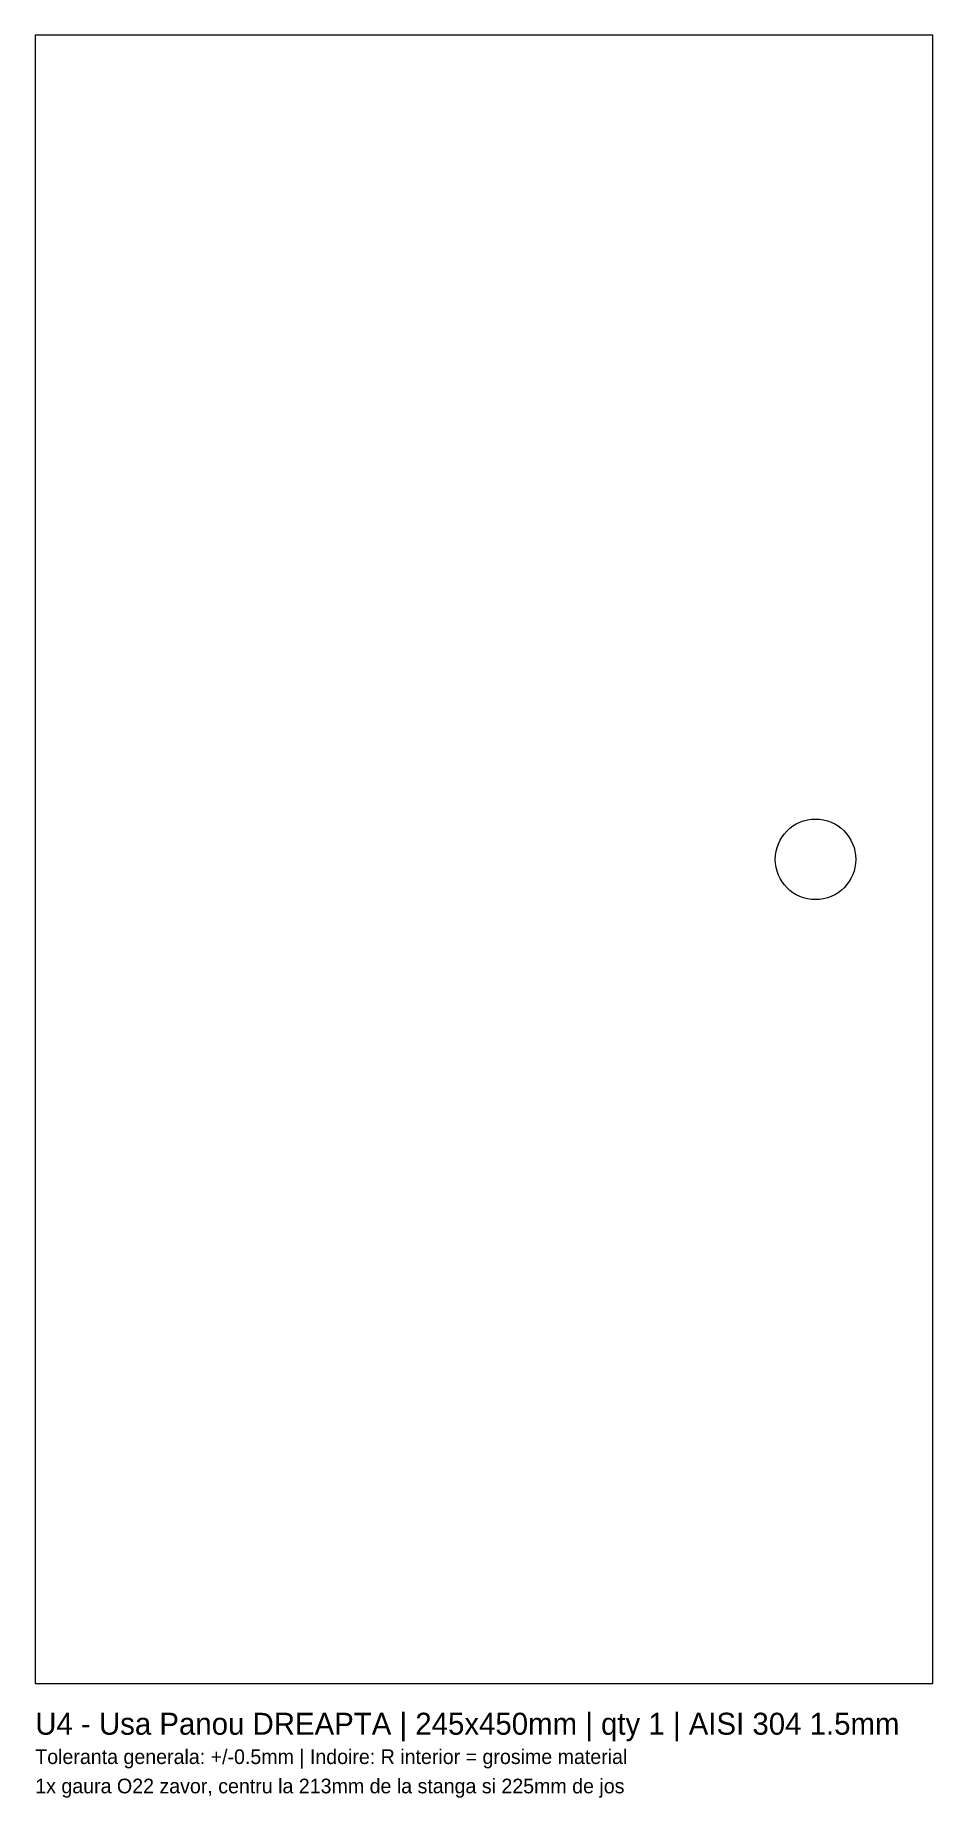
# Model space of a CAD drawing. Header units: metres. Extents: x 0 to 245, y -31 to 450.
import ezdxf

# ---------------------------------------------------------------- set-up
doc = ezdxf.new("R2010")
doc.units = ezdxf.units.M
doc.layers.add('ANNOTATION', color=3, linetype='Continuous')
doc.layers.add('CUT', color=5, linetype='Continuous')

msp = doc.modelspace()

# ---------------------------------------------------------------- linework, layer by layer
at = {"layer": 'CUT'}
msp.add_lwpolyline([(0, 0), (245, 0), (245, 450), (0, 450)], close=True, dxfattribs=at)
msp.add_circle((213, 225), 11, dxfattribs=at)

# ---------------------------------------------------------------- texts
at = {"layer": 'ANNOTATION'}
for s, height, p in [('U4 - Usa Panou DREAPTA | 245x450mm | qty 1 | AISI 304 1.5mm', 6, (0, -14)), ('Toleranta generala: +/-0.5mm | Indoire: R interior = grosime material', 4, (0, -22)), ('1x gaura O22 zavor, centru la 213mm de la stanga si 225mm de jos', 4, (0, -30))]:
    msp.add_text(s, height=height, dxfattribs=at).set_placement(p)

doc.saveas('drawing.dxf')
